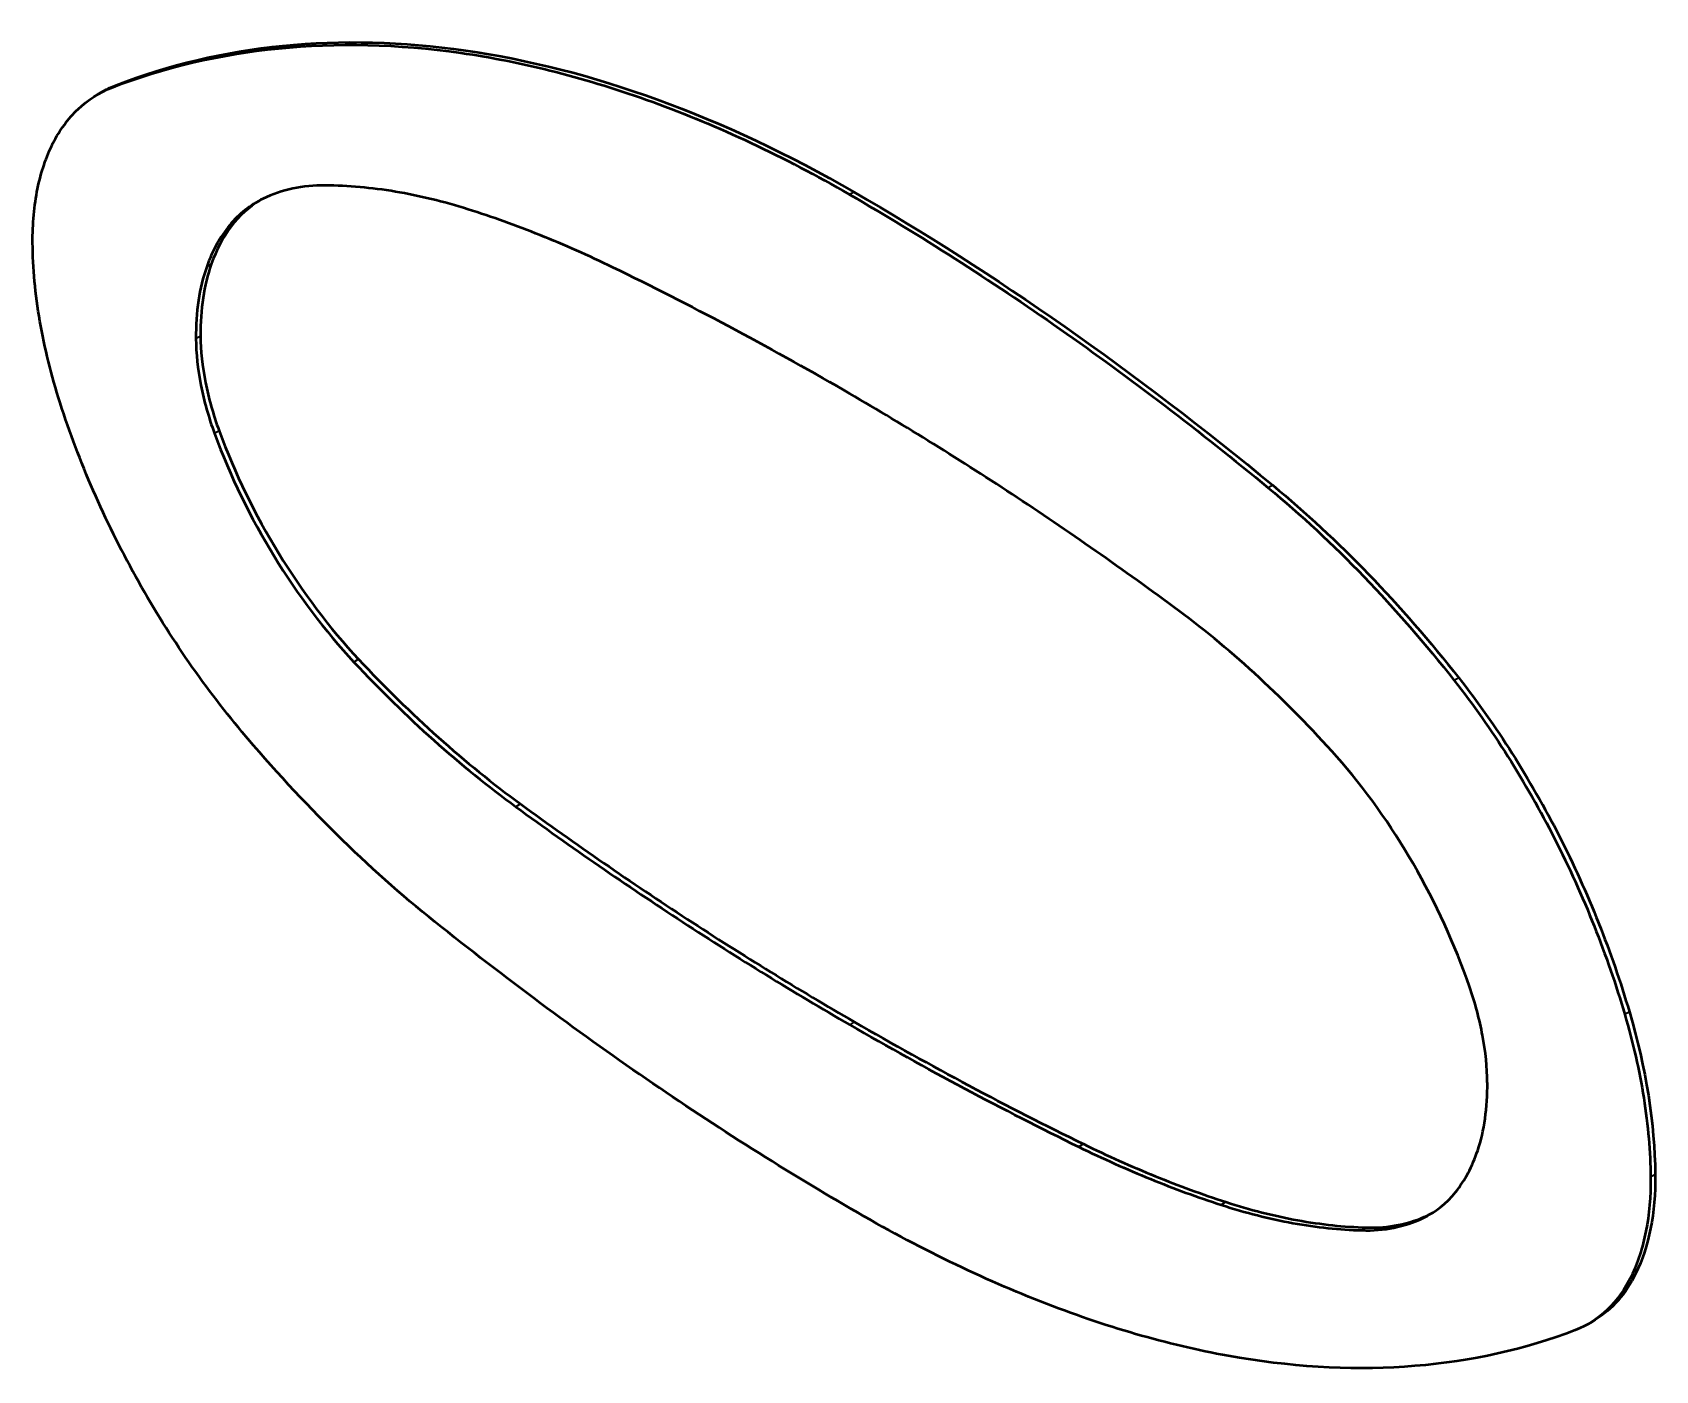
# Model space of a CAD drawing. Header units: millimetres. Extents: x -1259 to 2100, y -2965 to 1485.
# Drawn here: x 1565.486 to 1567.977, y 497.257 to 499.31 of the extents above; entities that cross this region are included whole.
import ezdxf

# ---------------------------------------------------------------- set-up
doc = ezdxf.new("R2010")
doc.units = ezdxf.units.MM
doc.header["$LTSCALE"] = 5
doc.layers.add('Visible (ISO)', color=7, linetype='Continuous', lineweight=50)
doc.layers.add('Visible Narrow (ISO)', color=7, linetype='Continuous', lineweight=35)

msp = doc.modelspace()

# ---------------------------------------------------------------- linework, layer by layer
at = {"layer": 'Visible (ISO)'}
for p, q in [((1565.587, 499.2157), (1565.594, 499.2197)), ((1567.8842, 497.3342), (1567.8771, 497.3299))]:
    msp.add_line(p, q, dxfattribs=at)
for centre, major_axis, ratio, start_param, end_param in [((1565.959, 498.7405), (0.1137, -0.3107), 0.588622, 3.761517, 4.16783), ((1566.6395, 493.4132), (-3.1425, 5.6724), 0.588924, 5.508165, 5.58568), ((1566.5659, 502.7558), (3.2857, -5.2732), 0.554016, 5.478823, 5.559061), ((1566.5728, 502.7628), (3.2874, -5.2759), 0.554016, 5.478822, 5.55902), ((1567.5211, 497.8037), (0.1035, -0.3018), 0.558749, 0.631165, 1.032849)]:
    msp.add_ellipse(centre, major_axis=major_axis, ratio=ratio, start_param=start_param, end_param=end_param, dxfattribs=at)
for points in [[(1565.6141, 499.2293), (1565.7749, 499.2916), (1566.1401, 499.3285), (1566.5457, 499.1813), (1566.7469, 499.0651)], [(1565.594, 499.2197), (1565.6005, 499.2234), (1565.6072, 499.2266), (1565.6141, 499.2293)], [(1565.8345, 499.0523), (1565.8014, 499.0322), (1565.7757, 498.9985), (1565.7602, 498.9545)], [(1566.7469, 499.0651), (1566.9632, 498.9402), (1567.1787, 498.7893), (1567.3897, 498.6151)], [(1565.7652, 498.6944), (1565.8129, 498.5646), (1565.8901, 498.4391), (1565.9792, 498.3437)], [(1565.7723, 498.6986), (1565.82, 498.5689), (1565.8971, 498.4434), (1565.9863, 498.3481)], [(1567.9369, 497.807), (1567.9624, 497.7208), (1567.9759, 497.635), (1567.9766, 497.5573)], [(1567.6272, 497.4947), (1567.6301, 497.4961), (1567.633, 497.4976), (1567.6359, 497.4992)]]:
    msp.add_open_spline(points, degree=3, dxfattribs=at)
for points, knots in [([(1565.607, 499.2253), (1565.687, 499.2563), (1565.7728, 499.2766), (1565.9526, 499.2946), (1566.0463, 499.2925), (1566.239, 499.265), (1566.3377, 499.2398), (1566.5378, 499.1671), (1566.6389, 499.1196), (1566.7398, 499.0614)], [0, 0, 0, 0, 0.043807, 0.043807, 0.0870851, 0.0870851, 0.1299533, 0.1299533, 0.172765, 0.172765, 0.172765, 0.172765]), ([(1565.4859, 498.987), (1565.4857, 499.0165), (1565.4883, 499.0444), (1565.4988, 499.0958), (1565.5067, 499.1193), (1565.5276, 499.1604), (1565.5406, 499.1781), (1565.5708, 499.2067), (1565.588, 499.2179), (1565.607, 499.2253)], [0, 0, 0, 0, 0.01087225, 0.01087225, 0.02166283, 0.02166283, 0.03231179, 0.03231179, 0.04278236, 0.04278236, 0.04278236, 0.04278236]), ([(1565.8394, 499.0548), (1565.8198, 499.0453), (1565.8026, 499.0314), (1565.7735, 498.9963), (1565.7617, 498.9748), (1565.7531, 498.9504)], [0, 0, 0, 0, 0.01121573, 0.01121573, 0.02263574, 0.02263574, 0.02263574, 0.02263574]), ([(1565.9353, 499.0754), (1565.9179, 499.0756), (1565.9012, 499.0739), (1565.8691, 499.067), (1565.8538, 499.0618), (1565.8394, 499.0548)], [0, 0, 0, 0, 0.00814539, 0.00814539, 0.01637582, 0.01637582, 0.01637582, 0.01637582]), ([(1566.1545, 499.0386), (1566.1167, 499.0505), (1566.0795, 499.0595), (1566.0062, 499.0718), (1565.9703, 499.075), (1565.9353, 499.0754)], [0, 0, 0, 0, 0.01633595, 0.01633595, 0.03276173, 0.03276173, 0.03276173, 0.03276173]), ([(1566.7398, 499.0614), (1566.848, 498.9989), (1566.956, 498.9299), (1567.1706, 498.7796), (1567.2772, 498.6983), (1567.3826, 498.6113)], [0, 0, 0, 0, 0.04591624, 0.04591624, 0.09190288, 0.09190288, 0.09190288, 0.09190288]), ([(1566.3766, 498.9494), (1566.3393, 498.9676), (1566.3021, 498.9841), (1566.2279, 499.0138), (1566.1911, 499.027), (1566.1545, 499.0386)], [0, 0, 0, 0, 0.01585173, 0.01585173, 0.03170337, 0.03170337, 0.03170337, 0.03170337]), ([(1565.5282, 498.7414), (1565.5146, 498.7838), (1565.5043, 498.8259), (1565.4901, 498.9083), (1565.4863, 498.9486), (1565.4859, 498.987)], [0, 0, 0, 0, 0.014091, 0.014091, 0.02827231, 0.02827231, 0.02827231, 0.02827231]), ([(1565.7531, 498.9504), (1565.7475, 498.9343), (1565.7433, 498.917), (1565.7377, 498.88), (1565.7364, 498.8604), (1565.7366, 498.84)], [0, 0, 0, 0, 0.00749917, 0.00749917, 0.01503178, 0.01503178, 0.01503178, 0.01503178]), ([(1565.7366, 498.84), (1565.7368, 498.8174), (1565.7394, 498.7934), (1565.749, 498.7444), (1565.756, 498.7194), (1565.7652, 498.6944)], [0, 0, 0, 0, 0.00835341, 0.00835341, 0.01663391, 0.01663391, 0.01663391, 0.01663391]), ([(1565.7437, 498.8442), (1565.7439, 498.8216), (1565.7464, 498.7976), (1565.7561, 498.7487), (1565.7631, 498.7236), (1565.7723, 498.6986)], [0, 0, 0, 0, 0.00834912, 0.00834912, 0.01662582, 0.01662582, 0.01662582, 0.01662582]), ([(1567.2455, 498.4223), (1567.1605, 498.4852), (1567.0752, 498.5449), (1566.9038, 498.6578), (1566.8179, 498.7109), (1566.732, 498.7605)], [0, 0, 0, 0, 0.0364797, 0.0364797, 0.07295946, 0.07295946, 0.07295946, 0.07295946]), ([(1565.8077, 498.2364), (1565.7467, 498.3091), (1565.6913, 498.39), (1565.5963, 498.5613), (1565.557, 498.6518), (1565.5282, 498.7414)], [0, 0, 0, 0, 0.02907119, 0.02907119, 0.05883924, 0.05883924, 0.05883924, 0.05883924]), ([(1567.3826, 498.6113), (1567.4327, 498.5699), (1567.4818, 498.5243), (1567.5774, 498.4252), (1567.6238, 498.3718), (1567.6681, 498.3155)], [0, 0, 0, 0, 0.02187074, 0.02187074, 0.0439155, 0.0439155, 0.0439155, 0.0439155]), ([(1567.3897, 498.6151), (1567.4398, 498.5738), (1567.4889, 498.5281), (1567.5845, 498.429), (1567.6308, 498.3757), (1567.6752, 498.3194)], [0, 0, 0, 0, 0.02186979, 0.02186979, 0.0439123, 0.0439123, 0.0439123, 0.0439123]), ([(1567.4877, 498.1985), (1567.4493, 498.2416), (1567.4096, 498.2821), (1567.3286, 498.357), (1567.2873, 498.3913), (1567.2455, 498.4223)], [0, 0, 0, 0, 0.0180603, 0.0180603, 0.03601367, 0.03601367, 0.03601367, 0.03601367]), ([(1565.9792, 498.3437), (1566.019, 498.3012), (1566.0599, 498.2611), (1566.1431, 498.1868), (1566.1853, 498.1527), (1566.2278, 498.1217)], [0, 0, 0, 0, 0.0182188, 0.0182188, 0.03633571, 0.03633571, 0.03633571, 0.03633571]), ([(1565.9863, 498.3481), (1566.0261, 498.3056), (1566.067, 498.2655), (1566.1502, 498.1912), (1566.1924, 498.157), (1566.2349, 498.126)], [0, 0, 0, 0, 0.01821749, 0.01821749, 0.03633384, 0.03633384, 0.03633384, 0.03633384]), ([(1567.6681, 498.3155), (1567.7263, 498.2415), (1567.7783, 498.1591), (1567.8669, 497.9851), (1567.9032, 497.8933), (1567.9299, 497.803)], [0, 0, 0, 0, 0.02895113, 0.02895113, 0.05859624, 0.05859624, 0.05859624, 0.05859624]), ([(1567.6752, 498.3194), (1567.7327, 498.2463), (1567.7848, 498.164), (1567.8292, 498.077), (1567.8735, 497.99), (1567.91, 497.8983), (1567.9369, 497.807)], [-2.6537209, -2.6537209, -2.6537209, -2.6537209, -2.3245416, -2.3245416, -2.3245416, -1.9953623, -1.9953623, -1.9953623, -1.9953623]), ([(1566.1035, 497.9451), (1566.0522, 497.986), (1566.0017, 498.0311), (1565.9026, 498.1286), (1565.8542, 498.1811), (1565.8077, 498.2364)], [0, 0, 0, 0, 0.02195878, 0.02195878, 0.04409052, 0.04409052, 0.04409052, 0.04409052]), ([(1567.6915, 497.8459), (1567.6693, 497.9098), (1567.64, 497.9739), (1567.5709, 498.0937), (1567.5313, 498.1497), (1567.4877, 498.1985)], [0, 0, 0, 0, 0.02103243, 0.02103243, 0.04155381, 0.04155381, 0.04155381, 0.04155381]), ([(1566.2278, 498.1217), (1566.3129, 498.0596), (1566.3983, 498.0007), (1566.5692, 497.8891), (1566.6547, 497.8365), (1566.7402, 497.7871)], [0, 0, 0, 0, 0.0362469, 0.0362469, 0.07249386, 0.07249386, 0.07249386, 0.07249386]), ([(1566.2349, 498.126), (1566.32, 498.064), (1566.4053, 498.0051), (1566.5763, 497.8935), (1566.6618, 497.8409), (1566.7472, 497.7915)], [0, 0, 0, 0, 0.03624663, 0.03624663, 0.07249332, 0.07249332, 0.07249332, 0.07249332]), ([(1566.753, 497.4985), (1566.6447, 497.561), (1566.5361, 497.6297), (1566.3192, 497.7788), (1566.2109, 497.8592), (1566.1035, 497.9451)], [0, 0, 0, 0, 0.04594796, 0.04594796, 0.09196619, 0.09196619, 0.09196619, 0.09196619]), ([(1567.7189, 497.6988), (1567.7187, 497.7215), (1567.7162, 497.7457), (1567.707, 497.7952), (1567.7003, 497.8205), (1567.6915, 497.8459)], [0, 0, 0, 0, 0.00840975, 0.00840975, 0.01674845, 0.01674845, 0.01674845, 0.01674845]), ([(1567.9299, 497.803), (1567.9426, 497.7596), (1567.9524, 497.7166), (1567.9656, 497.6329), (1567.9692, 497.592), (1567.9695, 497.5531)], [0, 0, 0, 0, 0.0142434, 0.0142434, 0.02857688, 0.02857688, 0.02857688, 0.02857688]), ([(1567.0917, 497.5998), (1567.1286, 497.5818), (1567.1653, 497.5654), (1567.2383, 497.5357), (1567.2745, 497.5225), (1567.3104, 497.5108)], [0, 0, 0, 0, 0.01574971, 0.01574971, 0.03149932, 0.03149932, 0.03149932, 0.03149932]), ([(1567.0988, 497.6042), (1567.1357, 497.5862), (1567.1724, 497.5698), (1567.2454, 497.5401), (1567.2816, 497.5269), (1567.3175, 497.5152)], [0, 0, 0, 0, 0.0157495, 0.0157495, 0.0314989, 0.0314989, 0.0314989, 0.0314989]), ([(1567.6201, 497.4904), (1567.6394, 497.4995), (1567.6562, 497.5131), (1567.6845, 497.5481), (1567.6959, 497.5696), (1567.7041, 497.5942)], [0, 0, 0, 0, 0.01135824, 0.01135824, 0.0229261, 0.0229261, 0.0229261, 0.0229261]), ([(1567.9766, 497.5573), (1567.9771, 497.4985), (1567.9669, 497.4462), (1567.947, 497.4058), (1567.9315, 497.3743), (1567.9102, 497.35), (1567.8842, 497.3342)], [-1.5707963, -1.5707963, -1.5707963, -1.5707963, -1.1135855, -1.1135855, -1.1135855, -0.7576824, -0.7576824, -0.7576824, -0.7576824]), ([(1567.9695, 497.5531), (1567.9698, 497.5238), (1567.9674, 497.496), (1567.9574, 497.4451), (1567.95, 497.4219), (1567.9301, 497.3814), (1567.9177, 497.3641), (1567.8889, 497.3362), (1567.8724, 497.3255), (1567.8539, 497.3185)], [0, 0, 0, 0, 0.01084531, 0.01084531, 0.02160922, 0.02160922, 0.03223192, 0.03223192, 0.04267677, 0.04267677, 0.04267677, 0.04267677]), ([(1567.3104, 497.5108), (1567.3477, 497.4987), (1567.3845, 497.4894), (1567.4566, 497.4763), (1567.4919, 497.4726), (1567.5263, 497.4717)], [0, 0, 0, 0, 0.01636565, 0.01636565, 0.03281947, 0.03281947, 0.03281947, 0.03281947]), ([(1567.3175, 497.5152), (1567.3548, 497.5031), (1567.3915, 497.4938), (1567.4636, 497.4807), (1567.499, 497.4769), (1567.5333, 497.476)], [0, 0, 0, 0, 0.01636497, 0.01636497, 0.03281748, 0.03281748, 0.03281748, 0.03281748]), ([(1567.8539, 497.3185), (1567.7769, 497.289), (1567.6945, 497.2706), (1567.522, 497.2565), (1567.4319, 497.2606), (1567.2456, 497.2915), (1567.1496, 497.318), (1566.9535, 497.3925), (1566.8536, 497.4404), (1566.753, 497.4985)], [0, 0, 0, 0, 0.0436851, 0.0436851, 0.0868429, 0.0868429, 0.129592, 0.129592, 0.1722832, 0.1722832, 0.1722832, 0.1722832]), ([(1567.5263, 497.4717), (1567.5433, 497.4712), (1567.5597, 497.4726), (1567.5911, 497.4788), (1567.6061, 497.4837), (1567.6201, 497.4904)], [0, 0, 0, 0, 0.00816866, 0.00816866, 0.016422, 0.016422, 0.016422, 0.016422]), ([(1567.5333, 497.476), (1567.5504, 497.4755), (1567.5668, 497.4769), (1567.5982, 497.4831), (1567.6131, 497.4881), (1567.6272, 497.4947)], [0, 0, 0, 0, 0.00816759, 0.00816759, 0.01641929, 0.01641929, 0.01641929, 0.01641929])]:
    msp.add_open_spline(points, degree=3, knots=knots, dxfattribs=at)
at = {"layer": 'Visible Narrow (ISO)'}
for p, q in [((1565.6141, 499.2293), (1565.607, 499.2253)), ((1566.7469, 499.0651), (1566.7398, 499.0614)), ((1565.7602, 498.9545), (1565.7531, 498.9504)), ((1565.7437, 498.8442), (1565.7366, 498.84)), ((1565.7723, 498.6986), (1565.7652, 498.6944)), ((1567.3897, 498.6151), (1567.3826, 498.6113)), ((1565.9863, 498.3481), (1565.9792, 498.3437)), ((1567.6752, 498.3194), (1567.6681, 498.3155)), ((1566.2349, 498.126), (1566.2278, 498.1217)), ((1567.9369, 497.807), (1567.9299, 497.803)), ((1566.7472, 497.7915), (1566.7402, 497.7871)), ((1567.0988, 497.6042), (1567.0917, 497.5998)), ((1567.9766, 497.5573), (1567.9695, 497.5531)), ((1567.3175, 497.5152), (1567.3104, 497.5108)), ((1567.6272, 497.4947), (1567.6201, 497.4904)), ((1567.5333, 497.476), (1567.5263, 497.4717))]:
    msp.add_line(p, q, dxfattribs=at)

doc.saveas('drawing.dxf')
